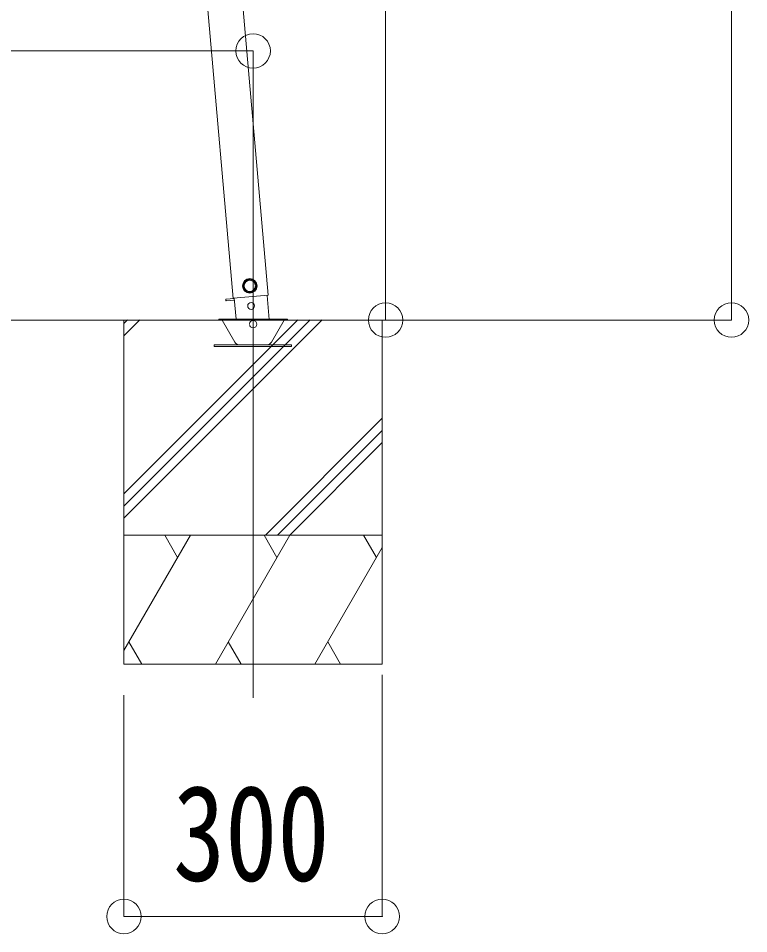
# Model space of a CAD drawing. Units: millimetres at full size, sheet at 1:40; details may follow other scales. Extents: x -11181 to 11305, y -7804 to 7716.
# Drawn here: x 6251 to 7099, y -3879 to -2815 of the extents above; entities that cross this region are included whole.
import ezdxf
from ezdxf.enums import TextEntityAlignment as Align

# ---------------------------------------------------------------- set-up
doc = ezdxf.new("R2010")
doc.units = ezdxf.units.MM
doc.header["$LTSCALE"] = 40
doc.header["$PDMODE"] = 32
doc.header["$PDSIZE"] = 40
for name, color, linetype, lineweight in [('0-0_0', 7, 'Continuous', 9), ('0-A_寸法', 6, 'Continuous', 9), ('1-0_FRAME', 7, 'Continuous', 9), ('1-1_GLASS', 4, 'Continuous', 9), ('1-2_GLASS_SEAL', 4, 'Continuous', 9), ('1-8', 2, 'Continuous', 9), ('1-A', 6, 'Continuous', 9)]:
    doc.layers.add(name, color=color, linetype=linetype, lineweight=lineweight)
doc.styles.add('ＭＳ ゴシック', font='')
doc.styles.get('ＭＳ ゴシック').set_extended_font_data('MS Gothic')

msp = doc.modelspace()

# ---------------------------------------------------------------- linework, layer by layer
at = {"layer": '0-0_0'}
msp.add_line((4412.56, -3165.8), (6400.39, -3165.8), dxfattribs=at)
at = {"layer": '0-A_寸法'}
for p, q in [((7079.43, -3165.8), (7079.43, -153.15)), ((6677.63, -3165.8), (6677.63, -353.5)), ((6677.63, -3165.8), (6376.21, -3165.8)), ((7079.43, -3165.8), (6400.39, -3165.8))]:
    msp.add_line(p, q, dxfattribs=at)
for p in [(6677.63, -3165.8), (7079.43, -3165.8)]:
    msp.add_point(p, dxfattribs=at)
at = {"layer": '1-0_FRAME'}
for p, q in [((6373.69, -3165.55), (6373.69, -3565.55)), ((6373.69, -3169.77), (6377.91, -3165.55)), ((6373.69, -3396.04), (6604.18, -3165.55)), ((6373.69, -3183.91), (6392.05, -3165.55)), ((6373.69, -3367.76), (6575.9, -3165.55)), ((6373.69, -3381.9), (6590.04, -3165.55)), ((6673.69, -3165.55), (6673.69, -3565.55)), ((6538.03, -3415.55), (6673.69, -3279.89)), ((6552.17, -3415.55), (6673.69, -3294.04)), ((6566.31, -3415.55), (6673.69, -3308.18)), ((6373.69, -3549.55), (6451.05, -3415.55)), ((6373.69, -3415.55), (6673.69, -3415.55)), ((6436.05, -3441.54), (6421.05, -3415.55)), ((6479.92, -3565.55), (6566.52, -3415.55)), ((6551.52, -3441.53), (6536.52, -3415.55)), ((6666.99, -3441.53), (6651.99, -3415.55)), ((6595.39, -3565.55), (6673.69, -3429.93)), ((6379.45, -3539.57), (6394.45, -3565.55)), ((6494.92, -3539.57), (6509.92, -3565.55)), ((6610.39, -3539.57), (6625.39, -3565.55)), ((6373.69, -3565.55), (6673.69, -3565.55))]:
    msp.add_line(p, q, dxfattribs=at)
at = {"layer": '1-1_GLASS'}
for p, q in [((6500.58, -3140.85), (6441.45, -2466.2)), ((6541.39, -3136.95), (6482.29, -2462.63)), ((6541.39, -3136.95), (6500.55, -3140.52))]:
    msp.add_line(p, q, dxfattribs=at)
at = {"layer": '1-2_GLASS_SEAL'}
for p, q in [((6501.98, -3140.69), (6492.12, -3141.56)), ((6492.12, -3141.56), (6501.98, -3140.7)), ((6492.12, -3141.56), (6492.3, -3143.55)), ((6502.16, -3142.69), (6492.3, -3143.55)), ((6500.56, -3140.52), (6541.39, -3136.95)), ((6501.96, -3140.4), (6504.07, -3164.57)), ((6542.48, -3165.24), (6540.01, -3137.07)), ((6483.81, -3164.55), (6563.8, -3164.55)), ((6483.81, -3165.55), (6483.81, -3164.55)), ((6483.81, -3165.55), (6563.8, -3165.55)), ((6502.5, -3191.55), (6487.78, -3166.05)), ((6559.84, -3166.05), (6545.12, -3191.55)), ((6563.8, -3164.55), (6563.8, -3165.55))]:
    msp.add_line(p, q, dxfattribs=at)
for points in [[(6519.21, -3118.63), (6513.07, -3122.94), (6513.72, -3130.41), (6520.52, -3133.59), (6526.67, -3129.28), (6526.02, -3121.8)], [(6568.56, -3196.55), (6568.56, -3194.55), (6478.56, -3194.55), (6478.56, -3196.55)]]:
    msp.add_lwpolyline(points, close=True, dxfattribs=at)
msp.add_lwpolyline([(6492.12, -3141.56), (6492.29, -3143.55), (6502.16, -3142.69)], dxfattribs=at)
for centre, radius in [((6519.87, -3126.11), 8.5), ((6519.87, -3126.11), 7.7), ((6519.87, -3126.11), 6.5), ((6521.51, -3149.33), 4)]:
    msp.add_circle(centre, radius, dxfattribs=at)
for centre, radius, start, end in [((6486.91, -3166.55), 1, 30, 90), ((6523.81, -3170.55), 4.25, 183.37229, 176.62771), ((6560.71, -3166.55), 1, 90, 150), ((6507.7, -3188.55), 6, 210, 270), ((6539.92, -3188.55), 6, 270, 330)]:
    msp.add_arc(centre, radius, start, end, dxfattribs=at)
at = {"layer": '1-8'}
msp.add_line((6523.81, -3604.64), (6523.81, -3160.46), dxfattribs=at)
at = {"layer": '1-A'}
for p, q in [((4412.81, -2853.11), (6523.81, -2853.11)), ((6523.81, -2853.11), (6523.81, -3165.55)), ((6673.69, -3858.6), (6673.69, -3577.9)), ((6373.69, -3858.6), (6373.69, -3601.55)), ((6373.69, -3858.6), (6673.69, -3858.6))]:
    msp.add_line(p, q, dxfattribs=at)
for p in [(6523.81, -2853.11), (6373.69, -3858.6), (6673.69, -3858.6)]:
    msp.add_point(p, dxfattribs=at)

# ---------------------------------------------------------------- texts
at = {"layer": '1-A', "color": 7, "style": 'ＭＳ ゴシック', "width": 0.8}
msp.add_text('300', height=111.4, dxfattribs=at).set_placement((6430.69, -3850.6), align=Align.BOTTOM_LEFT)

doc.saveas('drawing.dxf')
